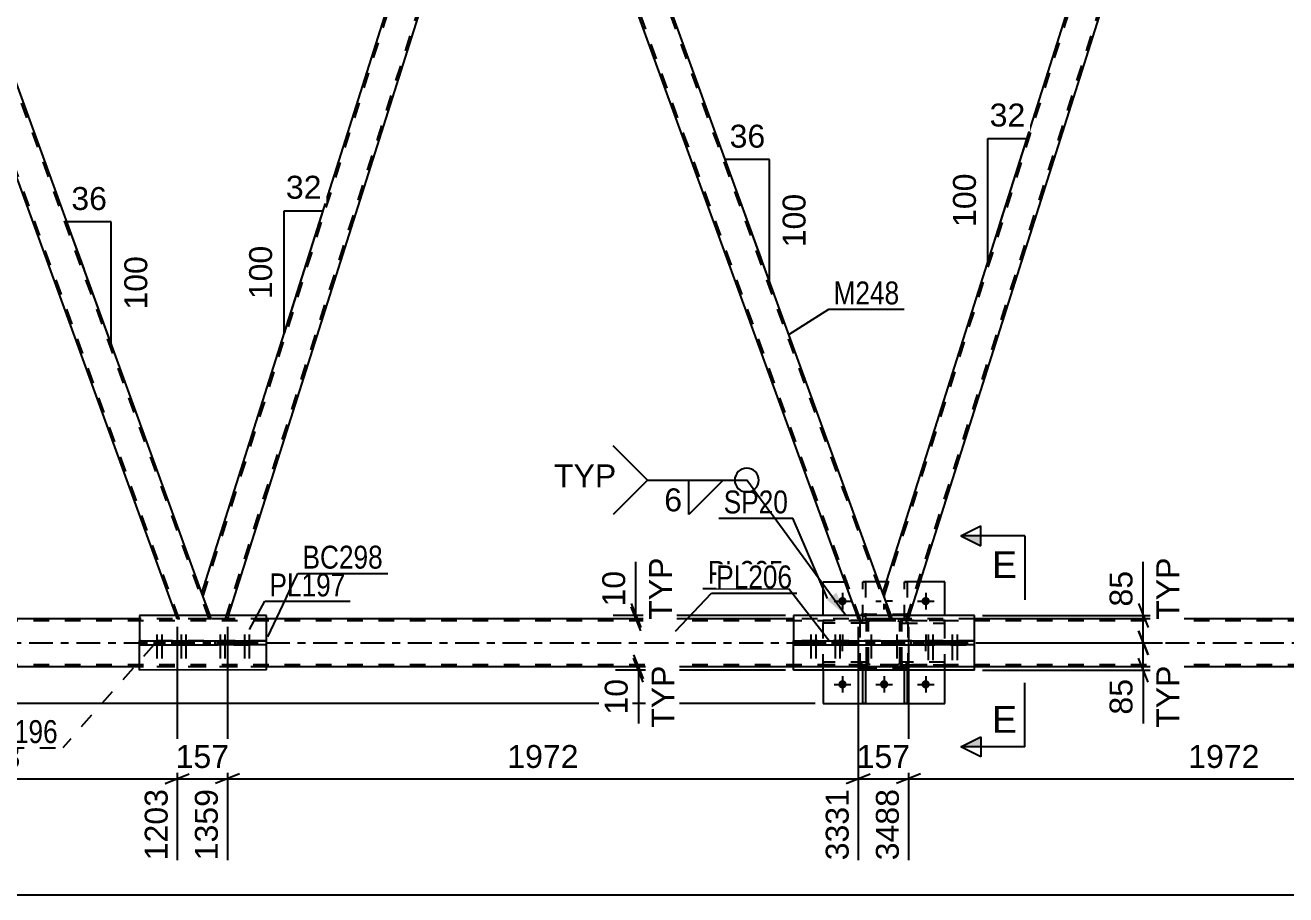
# Model space of a CAD drawing. Header units: millimetres. Extents: x 0 to 1189, y 0 to 841.
# Drawn here: x 149.1 to 306.7, y 443.4 to 552.1 of the extents above; entities that cross this region are included whole.
import ezdxf

# ---------------------------------------------------------------- set-up
doc = ezdxf.new("R2010")
doc.units = ezdxf.units.MM
doc.linetypes.add('DXK_LINE_DOT2', pattern=[3.9198, 1.9599, -1.9599])
doc.linetypes.add('DXK_LINE_DOT3', pattern=[5.9187, 2.979, -0.9799, 0.9799, -0.9799])
doc.styles.add('Arial', font='ARIAL.TTF', dxfattribs={"height": 0.2})
doc.styles.add('Arial Narrow', font='ARIALN.TTF', dxfattribs={"height": 0.2})

# ---------------------------------------------------------------- blocks, each defined once
blk = doc.blocks.new('Part-203773696-5448 - 5323')
at = {"color": 2, "linetype": 'Continuous'}
for p, q in [((179.26, 478.34), (163.41, 478.33)), ((163.41, 478.33), (163.41, 475.17)), ((179.26, 475.18), (179.26, 478.34)), ((163.41, 471.53), (163.41, 474.69)), ((179.26, 471.54), (179.26, 474.7)), ((179.26, 471.54), (163.41, 471.53))]:
    blk.add_line(p, q, dxfattribs=at)
at = {"color": 7, "linetype": 'DXK_LINE_DOT2'}
for p, q in [((163.41, 474.69), (163.41, 475.17)), ((179.26, 474.7), (179.26, 475.18))]:
    blk.add_line(p, q, dxfattribs=at)
blk = doc.blocks.new('Part-203773696-5768 - 5323')
at = {"color": 7, "linetype": 'DXK_LINE_DOT2'}
for p, q in [((214.19, 596.93), (209.94, 596.93)), ((211.1, 593.73), (209.94, 596.93)), ((253.5, 477.93), (210.19, 596.93)), ((257.25, 477.93), (213.94, 596.93)), ((214.34, 596.53), (214.19, 596.93)), ((257.5, 477.93), (256.34, 481.14)), ((253.25, 477.93), (253.1, 478.33)), ((257.5, 477.93), (253.25, 477.93))]:
    blk.add_line(p, q, dxfattribs=at)
at = {"color": 2, "linetype": 'Continuous'}
for p, q in [((256.34, 481.14), (214.34, 596.53)), ((253.1, 478.33), (211.1, 593.73))]:
    blk.add_line(p, q, dxfattribs=at)
blk = doc.blocks.new('Part-203773696-5356 - 5323')
at = {"color": 2, "linetype": 'Continuous'}
for p, q in [((267.77, 478.33), (245.17, 478.33)), ((245.17, 478.33), (245.17, 475.17)), ((267.77, 475.18), (267.77, 478.33)), ((245.17, 471.53), (245.17, 474.69)), ((267.77, 471.53), (267.77, 474.7)), ((267.77, 471.53), (245.17, 471.53))]:
    blk.add_line(p, q, dxfattribs=at)
at = {"color": 7, "linetype": 'DXK_LINE_DOT2'}
for p, q in [((245.17, 474.69), (245.17, 475.17)), ((267.77, 474.7), (267.77, 475.18))]:
    blk.add_line(p, q, dxfattribs=at)
blk = doc.blocks.new('Part-203773696-5812 - 5323')
at = {"color": 7, "linetype": 'DXK_LINE_DOT2'}
for p, q in [((264.08, 477.7), (258.68, 477.7)), ((258.68, 477.7), (258.68, 477.38)), ((259.28, 477.38), (259.28, 477.7)), ((264.08, 477.38), (264.08, 477.7)), ((258.68, 477.38), (264.08, 477.38))]:
    blk.add_line(p, q, dxfattribs=at)
blk = doc.blocks.new('Bolt-203773696-5475 - 5323')
at = {"linetype": 'Continuous'}
for points in [[(165.93, 475.17), (165.21, 475.17), (165.21, 474.69), (165.93, 474.69)], [(166.53, 475.17), (165.81, 475.17), (165.81, 474.69), (166.53, 474.69)], [(168.95, 475.17), (168.23, 475.17), (168.23, 474.69), (168.95, 474.69)], [(169.55, 475.17), (168.83, 475.17), (168.83, 474.69), (169.55, 474.69)]]:
    blk.add_hatch(color=1, dxfattribs=at).paths.add_polyline_path(points)
at = {"color": 1, "linetype": 'Continuous'}
for p, q in [((165.57, 475.97), (165.57, 472.97)), ((166.17, 475.97), (166.17, 472.97)), ((168.59, 475.97), (168.59, 472.97)), ((169.19, 475.97), (169.19, 472.97)), ((165.21, 475.17), (165.21, 474.69)), ((165.81, 475.17), (165.81, 474.69)), ((165.93, 475.17), (165.93, 474.69)), ((166.53, 475.17), (166.53, 474.69)), ((168.23, 475.17), (168.23, 474.69)), ((168.83, 475.17), (168.83, 474.69)), ((168.95, 475.17), (168.95, 474.69)), ((169.55, 475.17), (169.55, 474.69))]:
    blk.add_line(p, q, dxfattribs=at)
blk = doc.blocks.new('Part-203773696-5822 - 5323')
at = {"color": 7, "linetype": 'DXK_LINE_DOT2'}
for p, q in [((264.08, 472.5), (258.68, 472.5)), ((258.68, 472.5), (258.68, 472.18)), ((258.68, 472.18), (264.08, 472.18)), ((259.28, 472.18), (259.28, 472.5)), ((264.08, 472.18), (264.08, 472.5))]:
    blk.add_line(p, q, dxfattribs=at)
blk = doc.blocks.new('Part-203773696-5838 - 5323')
at = {"color": 7, "linetype": 'DXK_LINE_DOT2'}
for p, q in [((259.48, 478.47), (253.48, 478.47)), ((253.48, 471.67), (253.48, 478.47)), ((259.48, 471.67), (259.48, 478.47)), ((259.48, 471.67), (253.48, 471.67))]:
    blk.add_line(p, q, dxfattribs=at)
blk = doc.blocks.new('Part-203773696-5463 - 5323')
at = {"color": 7, "linetype": 'DXK_LINE_DOT2'}
for p, q in [((783.2, 477.7), (120, 477.69)), ((179.26, 477.93), (163.41, 477.93)), ((267.77, 477.93), (245.17, 477.93)), ((783.2, 472.18), (120, 472.17)), ((783.2, 471.94), (163.41, 471.93)), ((179.26, 471.93), (163.41, 471.93)), ((267.77, 471.93), (245.17, 471.93))]:
    blk.add_line(p, q, dxfattribs=at)
at = {"color": 2, "linetype": 'Continuous'}
for p, q in [((163.41, 477.93), (124, 477.93)), ((245.17, 477.93), (179.26, 477.93)), ((333.68, 477.93), (267.77, 477.93)), ((163.41, 471.93), (124, 471.93)), ((245.17, 471.93), (179.26, 471.93)), ((333.68, 471.93), (267.77, 471.93))]:
    blk.add_line(p, q, dxfattribs=at)
at = {"color": 7, "linetype": 'DXK_LINE_DOT3'}
blk.add_line((120, 474.93), (783.2, 474.94), dxfattribs=at)
blk = doc.blocks.new('Part-203773696-5677 - 5323')
at = {"color": 2, "linetype": 'Continuous'}
for p, q in [((248.88, 478.33), (248.88, 482.54)), ((248.88, 482.54), (251.57, 482.54)), ((256.78, 482.54), (255.83, 482.54)), ((264.08, 482.54), (260.98, 482.54)), ((264.08, 478.33), (264.08, 482.54)), ((248.88, 471.53), (248.88, 467.34)), ((264.08, 467.34), (264.08, 471.53)), ((248.88, 467.34), (264.08, 467.34))]:
    blk.add_line(p, q, dxfattribs=at)
at = {"color": 7, "linetype": 'DXK_LINE_DOT2'}
for p, q in [((255.83, 482.54), (251.57, 482.54)), ((260.98, 482.54), (256.78, 482.54)), ((248.88, 471.53), (248.88, 478.33)), ((264.08, 471.53), (264.08, 478.33))]:
    blk.add_line(p, q, dxfattribs=at)
blk = doc.blocks.new('Part-203773696-5840 - 5323')
at = {"color": 7, "linetype": 'DXK_LINE_DOT2'}
for p, q in [((253.83, 471.53), (253.83, 472.18)), ((253.83, 472.18), (254.15, 472.18)), ((253.83, 471.58), (254.15, 471.58)), ((254.15, 472.18), (254.15, 471.53))]:
    blk.add_line(p, q, dxfattribs=at)
at = {"color": 2, "linetype": 'Continuous'}
for p, q in [((253.83, 467.34), (253.83, 471.53)), ((254.15, 471.53), (254.15, 467.34)), ((254.15, 467.34), (253.83, 467.34))]:
    blk.add_line(p, q, dxfattribs=at)
blk = doc.blocks.new('Bolt-203773696-5538 - 5323')
at = {"linetype": 'Continuous'}
for points in [[(262.35, 475.17), (261.63, 475.17), (261.63, 474.69), (262.35, 474.69)], [(262.95, 475.17), (262.23, 475.17), (262.23, 474.69), (262.95, 474.69)], [(265.37, 475.17), (264.65, 475.17), (264.65, 474.69), (265.37, 474.69)], [(265.97, 475.17), (265.25, 475.17), (265.25, 474.69), (265.97, 474.69)]]:
    blk.add_hatch(color=1, dxfattribs=at).paths.add_polyline_path(points)
at = {"color": 1, "linetype": 'Continuous'}
for p, q in [((261.99, 475.98), (261.99, 472.78)), ((262.59, 475.98), (262.59, 472.78)), ((265.01, 475.98), (265.01, 472.78)), ((265.61, 475.98), (265.61, 472.78)), ((261.63, 475.17), (261.63, 474.69)), ((262.23, 475.17), (262.23, 474.69)), ((262.35, 475.17), (262.35, 474.69)), ((262.95, 475.17), (262.95, 474.69)), ((264.65, 475.17), (264.65, 474.69)), ((265.25, 475.17), (265.25, 474.69)), ((265.37, 475.17), (265.37, 474.69)), ((265.97, 475.17), (265.97, 474.69))]:
    blk.add_line(p, q, dxfattribs=at)
blk = doc.blocks.new('Bolt-203773696-5539 - 5323')
at = {"linetype": 'Continuous'}
for points in [[(255.23, 475.17), (254.51, 475.17), (254.51, 474.69), (255.23, 474.69)], [(255.23, 475.17), (254.51, 475.17), (254.51, 474.69), (255.23, 474.69)], [(258.43, 475.17), (257.71, 475.17), (257.71, 474.69), (258.43, 474.69)], [(258.43, 475.17), (257.71, 475.17), (257.71, 474.69), (258.43, 474.69)]]:
    blk.add_hatch(color=1, dxfattribs=at).paths.add_polyline_path(points)
at = {"color": 1, "linetype": 'Continuous'}
for p, q in [((254.87, 475.97), (254.87, 472.97)), ((254.87, 475.97), (254.87, 472.97)), ((258.07, 475.97), (258.07, 472.97)), ((258.07, 475.97), (258.07, 472.97)), ((254.51, 475.17), (254.51, 474.69)), ((254.51, 475.17), (254.51, 474.69)), ((255.23, 475.17), (255.23, 474.69)), ((255.23, 475.17), (255.23, 474.69)), ((257.71, 475.17), (257.71, 474.69)), ((257.71, 475.17), (257.71, 474.69)), ((258.43, 475.17), (258.43, 474.69)), ((258.43, 475.17), (258.43, 474.69))]:
    blk.add_line(p, q, dxfattribs=at)
blk = doc.blocks.new('Bolt-203773696-5540 - 5323')
at = {"linetype": 'Continuous'}
for points in [[(247.69, 475.17), (246.97, 475.17), (246.97, 474.69), (247.69, 474.69)], [(248.29, 475.17), (247.57, 475.17), (247.57, 474.69), (248.29, 474.69)], [(250.71, 475.17), (249.99, 475.17), (249.99, 474.69), (250.71, 474.69)], [(251.31, 475.17), (250.59, 475.17), (250.59, 474.69), (251.31, 474.69)]]:
    blk.add_hatch(color=1, dxfattribs=at).paths.add_polyline_path(points)
at = {"color": 1, "linetype": 'Continuous'}
for p, q in [((247.33, 475.97), (247.33, 472.97)), ((247.93, 475.97), (247.93, 472.97)), ((250.35, 475.97), (250.35, 472.97)), ((250.95, 475.97), (250.95, 472.97)), ((246.97, 475.17), (246.97, 474.69)), ((247.57, 475.17), (247.57, 474.69)), ((247.69, 475.17), (247.69, 474.69)), ((248.29, 475.17), (248.29, 474.69)), ((249.99, 475.17), (249.99, 474.69)), ((250.59, 475.17), (250.59, 474.69)), ((250.71, 475.17), (250.71, 474.69)), ((251.31, 475.17), (251.31, 474.69))]:
    blk.add_line(p, q, dxfattribs=at)
blk = doc.blocks.new('Bolt-203773696-5563 - 5323')
at = {"linetype": 'Continuous'}
for points in [[(173.84, 475.17), (173.12, 475.17), (173.12, 474.69), (173.84, 474.69)], [(174.44, 475.17), (173.72, 475.17), (173.72, 474.69), (174.44, 474.69)], [(176.86, 475.17), (176.14, 475.17), (176.14, 474.69), (176.86, 474.69)], [(177.46, 475.17), (176.74, 475.17), (176.74, 474.69), (177.46, 474.69)]]:
    blk.add_hatch(color=1, dxfattribs=at).paths.add_polyline_path(points)
at = {"color": 1, "linetype": 'Continuous'}
for p, q in [((173.48, 475.98), (173.48, 472.98)), ((174.08, 475.98), (174.08, 472.98)), ((176.5, 475.98), (176.5, 472.98)), ((177.1, 475.98), (177.1, 472.98)), ((173.12, 475.17), (173.12, 474.69)), ((173.72, 475.17), (173.72, 474.69)), ((173.84, 475.17), (173.84, 474.69)), ((174.44, 475.17), (174.44, 474.69)), ((176.14, 475.17), (176.14, 474.69)), ((176.74, 475.17), (176.74, 474.69)), ((176.86, 475.17), (176.86, 474.69)), ((177.46, 475.17), (177.46, 474.69))]:
    blk.add_line(p, q, dxfattribs=at)
blk = doc.blocks.new('Part-203773696-5568 - 5323')
at = {"color": 7, "linetype": 'DXK_LINE_DOT2'}
for p, q in [((267.77, 475.17), (245.17, 475.17)), ((245.17, 474.69), (267.77, 474.69)), ((245.17, 474.69), (245.17, 474.69)), ((267.77, 474.69), (267.77, 474.69))]:
    blk.add_line(p, q, dxfattribs=at)
at = {"color": 2, "linetype": 'Continuous'}
for p, q in [((245.17, 475.17), (245.17, 475.17)), ((245.17, 475.17), (253.07, 475.17)), ((245.17, 474.69), (245.17, 475.17)), ((245.17, 474.69), (253.07, 474.69)), ((251.57, 474.69), (251.57, 475.17)), ((253.07, 475.17), (261.36, 475.17)), ((253.07, 474.69), (253.07, 475.17)), ((253.07, 474.69), (261.36, 474.69)), ((259.87, 474.69), (259.87, 475.17)), ((261.36, 475.17), (267.77, 475.17)), ((261.36, 474.69), (261.36, 475.17)), ((267.77, 474.69), (261.36, 474.69)), ((267.77, 475.17), (267.77, 475.17)), ((267.77, 474.69), (267.77, 475.17))]:
    blk.add_line(p, q, dxfattribs=at)
blk = doc.blocks.new('Part-203773696-5577 - 5323')
at = {"color": 2, "linetype": 'Continuous'}
for p, q in [((163.41, 475.17), (172.85, 475.17)), ((163.41, 475.17), (163.41, 475.17)), ((163.41, 474.69), (163.41, 475.17)), ((163.41, 474.69), (172.85, 474.69)), ((169.82, 474.69), (169.82, 475.17)), ((172.85, 475.17), (179.26, 475.17)), ((172.85, 474.69), (172.85, 475.17)), ((179.26, 474.69), (172.85, 474.69)), ((179.26, 475.17), (179.26, 475.17)), ((179.26, 474.69), (179.26, 475.17))]:
    blk.add_line(p, q, dxfattribs=at)
at = {"color": 7, "linetype": 'DXK_LINE_DOT2'}
for p, q in [((179.26, 475.17), (163.41, 475.17)), ((163.41, 474.69), (179.26, 474.69)), ((163.41, 474.69), (163.41, 474.69)), ((179.26, 474.69), (179.26, 474.69))]:
    blk.add_line(p, q, dxfattribs=at)
blk = doc.blocks.new('Part-203773696-5753 - 5323')
at = {"color": 7, "linetype": 'DXK_LINE_DOT2'}
for p, q in [((129.06, 596.93), (124.8, 596.93)), ((124.95, 596.53), (124.8, 596.93)), ((168.37, 477.93), (125.06, 596.93)), ((172.12, 477.93), (128.8, 596.93)), ((129.2, 596.53), (129.06, 596.93)), ((172.37, 477.93), (171.2, 481.14)), ((168.11, 477.93), (167.97, 478.33)), ((172.37, 477.93), (168.11, 477.93))]:
    blk.add_line(p, q, dxfattribs=at)
at = {"color": 2, "linetype": 'Continuous'}
for p, q in [((167.97, 478.33), (124.95, 596.53)), ((171.2, 481.14), (129.2, 596.53))]:
    blk.add_line(p, q, dxfattribs=at)
blk = doc.blocks.new('Part-203773696-5817 - 5323')
at = {"color": 7, "linetype": 'DXK_LINE_DOT2'}
for p, q in [((259.03, 471.53), (259.03, 472.18)), ((259.03, 472.18), (259.35, 472.18)), ((259.03, 471.58), (259.35, 471.58)), ((259.35, 472.18), (259.35, 471.53))]:
    blk.add_line(p, q, dxfattribs=at)
at = {"color": 2, "linetype": 'Continuous'}
for p, q in [((259.03, 467.34), (259.03, 471.53)), ((259.35, 471.53), (259.35, 467.34)), ((259.35, 467.34), (259.03, 467.34))]:
    blk.add_line(p, q, dxfattribs=at)
blk = doc.blocks.new('Part-203773696-5818 - 5323')
at = {"color": 7, "linetype": 'DXK_LINE_DOT2'}
for p, q in [((253.83, 477.7), (253.83, 482.54)), ((253.83, 482.54), (254.15, 482.54)), ((254.15, 482.54), (254.15, 477.7)), ((253.83, 478.3), (254.15, 478.3)), ((254.15, 477.7), (253.83, 477.7))]:
    blk.add_line(p, q, dxfattribs=at)
blk = doc.blocks.new('Part-203773696-5819 - 5323')
at = {"color": 7, "linetype": 'DXK_LINE_DOT2'}
for p, q in [((259.03, 477.7), (259.03, 482.54)), ((259.03, 482.54), (259.35, 482.54)), ((259.35, 482.54), (259.35, 477.7)), ((259.03, 478.3), (259.35, 478.3)), ((259.35, 477.7), (259.03, 477.7))]:
    blk.add_line(p, q, dxfattribs=at)
blk = doc.blocks.new('Part-203773696-5820 - 5323')
at = {"color": 7, "linetype": 'DXK_LINE_DOT2'}
for p, q in [((254.28, 472.5), (248.88, 472.5)), ((248.88, 472.5), (248.88, 472.18)), ((254.28, 472.18), (248.88, 472.18)), ((253.68, 472.18), (253.68, 472.5)), ((254.28, 472.18), (254.28, 472.5))]:
    blk.add_line(p, q, dxfattribs=at)
blk = doc.blocks.new('Part-203773696-5821 - 5323')
at = {"color": 7, "linetype": 'DXK_LINE_DOT2'}
for p, q in [((254.28, 477.7), (248.88, 477.7)), ((248.88, 477.7), (248.88, 477.38)), ((253.68, 477.38), (253.68, 477.7)), ((254.28, 477.38), (254.28, 477.7)), ((254.28, 477.38), (248.88, 477.38))]:
    blk.add_line(p, q, dxfattribs=at)
blk = doc.blocks.new('Part-203773696-5839 - 5323')
at = {"color": 7, "linetype": 'DXK_LINE_DOT2'}
for p, q in [((254.28, 477.46), (254.32, 477.64)), ((254.32, 477.64), (254.28, 477.46)), ((254.52, 477.46), (254.54, 477.55)), ((254.54, 477.55), (254.59, 477.63)), ((254.58, 477.9), (254.76, 477.94)), ((254.76, 477.94), (254.58, 477.9)), ((254.59, 477.63), (254.67, 477.68)), ((254.67, 477.68), (254.76, 477.7)), ((258.2, 477.94), (254.76, 477.94)), ((254.76, 477.7), (258.2, 477.7)), ((258.2, 477.94), (258.38, 477.9)), ((258.38, 477.9), (258.2, 477.94)), ((258.2, 477.7), (258.29, 477.68)), ((258.29, 477.68), (258.37, 477.63)), ((258.37, 477.63), (258.42, 477.55)), ((258.42, 477.55), (258.44, 477.46)), ((258.64, 477.64), (258.68, 477.46)), ((258.68, 477.46), (258.64, 477.64)), ((254.28, 472.42), (254.28, 477.46)), ((254.52, 472.42), (254.52, 477.46)), ((258.44, 472.42), (258.44, 477.46)), ((258.68, 472.42), (258.68, 477.46)), ((254.32, 472.24), (254.28, 472.42)), ((254.28, 472.42), (254.32, 472.24)), ((254.54, 472.33), (254.52, 472.42)), ((254.59, 472.25), (254.54, 472.33)), ((254.76, 471.94), (254.58, 471.98)), ((254.58, 471.98), (254.76, 471.94)), ((254.67, 472.2), (254.59, 472.25)), ((254.76, 472.18), (254.67, 472.2)), ((258.2, 472.18), (254.76, 472.18)), ((258.2, 471.94), (254.76, 471.94)), ((258.29, 472.2), (258.2, 472.18)), ((258.38, 471.98), (258.2, 471.94)), ((258.2, 471.94), (258.38, 471.98)), ((258.37, 472.25), (258.29, 472.2)), ((258.42, 472.33), (258.37, 472.25)), ((258.44, 472.42), (258.42, 472.33)), ((258.68, 472.42), (258.64, 472.24)), ((258.64, 472.24), (258.68, 472.42))]:
    blk.add_line(p, q, dxfattribs=at)
at = {"color": 7, "linetype": 'DXK_LINE_DOT3'}
blk.add_line((256.48, 474.94), (256.48, 474.94), dxfattribs=at)
at = {"color": 7, "linetype": 'DXK_LINE_DOT2'}
for centre, start, end in [((254.76, 477.46), 112.5, 157.5), ((254.76, 477.46), 112.5, 157.5), ((258.2, 477.46), 22.5, 67.5), ((258.2, 477.46), 22.5, 67.5), ((254.76, 472.42), 202.5, 247.5), ((254.76, 472.42), 202.5, 247.5), ((258.2, 472.42), 292.5, 337.5), ((258.2, 472.42), 292.5, 337.5)]:
    blk.add_arc(centre, 0.48, start, end, dxfattribs=at)
blk = doc.blocks.new('Part-203773696-5880 - 5323')
at = {"color": 7, "linetype": 'DXK_LINE_DOT2'}
for p, q in [((299.33, 596.93), (295.07, 596.93)), ((296.24, 593.73), (295.07, 596.93)), ((338.64, 477.93), (295.33, 596.93)), ((342.38, 477.93), (299.07, 596.93)), ((299.47, 596.53), (299.33, 596.93)), ((342.64, 477.93), (341.47, 481.14)), ((338.38, 477.93), (338.24, 478.33)), ((342.64, 477.93), (338.38, 477.93))]:
    blk.add_line(p, q, dxfattribs=at)
at = {"color": 2, "linetype": 'Continuous'}
for p, q in [((341.47, 481.14), (299.47, 596.53)), ((338.24, 478.33), (296.24, 593.73))]:
    blk.add_line(p, q, dxfattribs=at)
blk = doc.blocks.new('Part-203773696-5900 - 5323')
at = {"color": 2, "linetype": 'Continuous'}
for p, q in [((171.2, 481.14), (207.8, 596.53)), ((211.1, 593.73), (210.08, 596.53)), ((174.51, 478.33), (211.1, 593.73)), ((172.22, 478.33), (171.2, 481.14))]:
    blk.add_line(p, q, dxfattribs=at)
at = {"color": 7, "linetype": 'DXK_LINE_DOT2'}
for p, q in [((171.34, 480.77), (208.17, 596.93)), ((207.8, 596.53), (207.92, 596.93)), ((209.94, 596.93), (207.92, 596.93)), ((210.08, 596.53), (209.94, 596.93)), ((174.13, 477.93), (210.97, 594.1)), ((172.37, 477.93), (172.22, 478.33)), ((174.38, 477.93), (172.37, 477.93)), ((174.51, 478.33), (174.38, 477.93))]:
    blk.add_line(p, q, dxfattribs=at)
blk = doc.blocks.new('Part-203773696-5905 - 5323')
at = {"color": 2, "linetype": 'Continuous'}
for p, q in [((256.34, 481.14), (292.93, 596.53)), ((296.24, 593.73), (295.22, 596.53)), ((259.65, 478.33), (296.24, 593.73)), ((257.36, 478.33), (256.34, 481.14))]:
    blk.add_line(p, q, dxfattribs=at)
at = {"color": 7, "linetype": 'DXK_LINE_DOT2'}
for p, q in [((256.47, 480.77), (293.31, 596.93)), ((292.93, 596.53), (293.06, 596.93)), ((295.07, 596.93), (293.06, 596.93)), ((295.22, 596.53), (295.07, 596.93)), ((259.27, 477.93), (296.1, 594.1)), ((257.5, 477.93), (257.36, 478.33)), ((259.52, 477.93), (257.5, 477.93)), ((259.65, 478.33), (259.52, 477.93))]:
    blk.add_line(p, q, dxfattribs=at)
blk = doc.blocks.new('Bolt-203773696-6000 - 5323')
at = {"linetype": 'Continuous'}
for points in [[(251.8, 480.14, -1), (250.76, 480.14, -1)], [(262.2, 480.14, -1), (261.16, 480.14, -1)], [(251.8, 469.74, -1), (250.76, 469.74, -1)], [(257, 469.74, -1), (255.96, 469.74, -1)], [(262.2, 469.74, -1), (261.16, 469.74, -1)]]:
    blk.add_hatch(color=1, dxfattribs=at).paths.add_polyline_path(points)
at = {"color": 1, "linetype": 'Continuous'}
for p, q in [((251.28, 481.18), (251.28, 479.1)), ((256.48, 481.18), (256.48, 480.49)), ((261.68, 481.18), (261.68, 479.1)), ((250.24, 480.14), (252.32, 480.14)), ((255.44, 480.14), (256.13, 480.14)), ((256.48, 479.1), (256.48, 479.79)), ((257.52, 480.14), (256.83, 480.14)), ((260.64, 480.14), (262.72, 480.14)), ((251.28, 475.98), (251.28, 475.29)), ((261.68, 475.98), (261.68, 475.29)), ((250.24, 474.94), (250.93, 474.94)), ((251.28, 473.9), (251.28, 474.59)), ((252.32, 474.94), (251.63, 474.94)), ((260.64, 474.94), (261.33, 474.94)), ((261.68, 473.9), (261.68, 474.59)), ((262.72, 474.94), (262.03, 474.94)), ((250.24, 469.74), (252.32, 469.74)), ((251.28, 470.78), (251.28, 468.7)), ((255.44, 469.74), (257.52, 469.74)), ((256.48, 470.78), (256.48, 468.7)), ((260.64, 469.74), (262.72, 469.74)), ((261.68, 470.78), (261.68, 468.7))]:
    blk.add_line(p, q, dxfattribs=at)
blk = doc.blocks.new('AngleDimension-203773696-21539 - 5323')
at = {"color": 7, "linetype": 'Continuous'}
for p, q in [((156.46, 521.65), (154.32, 527.52)), ((159.86, 527.52), (154.32, 527.52)), ((159.86, 512.3), (154.32, 527.52)), ((159.86, 512.3), (159.86, 527.52))]:
    blk.add_line(p, q, dxfattribs=at)
at = {"color": 0}
for points in [[(159.92, 528.42), (159.92, 532.62), (154.27, 532.62), (154.27, 528.42)], [(164.96, 523.84), (160.76, 523.84), (160.76, 515.97), (164.96, 515.97)]]:
    blk.add_wipeout(points, dxfattribs=at)
at = {"color": 3, "style": 'Arial'}
blk.add_text('36', height=2.865, dxfattribs=at).set_placement((154.87, 529.02))
blk.add_text('100', height=2.865, rotation=90.0002, dxfattribs=at).set_placement((164.36, 516.57))
blk = doc.blocks.new('AngleDimension-203773696-21593 - 5323')
at = {"color": 7, "linetype": 'Continuous'}
for p, q in [((269.46, 537.95), (274.36, 537.95)), ((269.46, 522.51), (274.36, 537.95)), ((269.46, 522.51), (269.46, 537.95)), ((271.05, 527.53), (274.36, 537.95))]:
    blk.add_line(p, q, dxfattribs=at)
at = {"color": 0}
for points in [[(274.73, 538.85), (274.73, 543.05), (269.08, 543.05), (269.08, 538.85)], [(268.56, 534.17), (264.36, 534.17), (264.36, 526.3), (268.56, 526.3)]]:
    blk.add_wipeout(points, dxfattribs=at)
at = {"color": 3, "style": 'Arial'}
blk.add_text('32', height=2.865, dxfattribs=at).set_placement((269.68, 539.45))
blk.add_text('100', height=2.865, rotation=90.0002, dxfattribs=at).set_placement((267.96, 526.9))
blk = doc.blocks.new('StraightDimension-203773696-21491 - 5323')
at = {"color": 7, "linetype": 'Continuous'}
blk.add_line((89.6, 443.44), (796.1, 443.44), dxfattribs=at)
blk = doc.blocks.new('StraightDimension-203773696-21482 - 5323')
at = {"color": 7, "linetype": 'Continuous'}
blk.add_line((247.88, 467.34), (42.54, 467.34), dxfattribs=at)
blk = doc.blocks.new('StraightDimension-203773696-6738 - 5323')
at = {"color": 7, "linetype": 'Continuous'}
for p, q in [((225.17, 473.43), (226.37, 470.43)), ((226.37, 470.03), (225.17, 473.03)), ((244.17, 471.93), (222.92, 471.93)), ((244.17, 471.53), (222.92, 471.53)), ((225.77, 471.53), (225.77, 471.93))]:
    blk.add_line(p, q, dxfattribs=at)
at = {"color": 0, "linetype": 'Continuous'}
blk.add_wipeout([(230.87, 472.67), (226.67, 472.67), (226.67, 463.7), (230.87, 463.7)], dxfattribs=at)
at = {"color": 0}
blk.add_wipeout([(225.02, 471.01), (220.82, 471.01), (220.82, 465.36), (225.02, 465.36)], dxfattribs=at)
at = {"color": 7, "linetype": 'Continuous'}
blk.add_line((225.77, 471.53), (225.77, 464.84), dxfattribs=at)
blk.add_line((225.77, 471.53), (225.77, 464.84), dxfattribs=at)
at = {"color": 3, "linetype": 'Continuous', "style": 'Arial'}
blk.add_text('TYP', height=2.865, rotation=90.0002, dxfattribs=at).set_placement((230.27, 464.3))
at = {"color": 3, "style": 'Arial'}
blk.add_text('10', height=2.865, rotation=90.0002, dxfattribs=at).set_placement((224.42, 465.96))
blk = doc.blocks.new('AngleDimension-203773696-21579 - 5323')
at = {"color": 7, "linetype": 'Continuous'}
for p, q in [((241.11, 522.98), (236.62, 535.31)), ((242.16, 535.31), (236.62, 535.31)), ((242.16, 520.09), (236.62, 535.31)), ((242.16, 520.09), (242.16, 535.31))]:
    blk.add_line(p, q, dxfattribs=at)
at = {"color": 0}
for points in [[(242.22, 536.21), (242.22, 540.41), (236.57, 540.41), (236.57, 536.21)], [(247.26, 531.63), (243.06, 531.63), (243.06, 523.76), (247.26, 523.76)]]:
    blk.add_wipeout(points, dxfattribs=at)
at = {"color": 3, "style": 'Arial'}
blk.add_text('36', height=2.865, dxfattribs=at).set_placement((237.17, 536.81))
blk.add_text('100', height=2.865, rotation=90.0002, dxfattribs=at).set_placement((246.66, 524.36))
blk = doc.blocks.new('StraightDimension-203773696-24929 - 5323')
at = {"color": 7, "linetype": 'Continuous'}
for p, q in [((168.11, 476.93), (168.11, 447.75)), ((120, 470.93), (120, 454.42)), ((121.5, 458.54), (118.5, 457.34)), ((120, 457.94), (168.11, 457.94)), ((166.61, 457.34), (169.61, 458.54))]:
    blk.add_line(p, q, dxfattribs=at)
at = {"color": 0}
blk.add_wipeout([(149.11, 458.69), (149.11, 462.89), (139.01, 462.89), (139.01, 458.69)], dxfattribs=at)
at = {"color": 0, "linetype": 'Continuous'}
for points in [[(119.4, 457.24), (115.2, 457.24), (115.2, 453.82), (119.4, 453.82)], [(167.51, 457.24), (163.31, 457.24), (163.31, 447.15), (167.51, 447.15)]]:
    blk.add_wipeout(points, dxfattribs=at)
at = {"color": 3, "style": 'Arial'}
blk.add_text('1203', height=2.865, dxfattribs=at).set_placement((139.61, 459.29))
at = {"color": 3, "linetype": 'Continuous', "style": 'Arial'}
for s, height, p in [('0', 2.87, (118.8, 454.42)), ('1203', 2.865, (166.91, 447.75))]:
    blk.add_text(s, height=height, rotation=90.0002, dxfattribs=at).set_placement(p)
blk = doc.blocks.new('StraightDimension-203773696-6567 - 5323')
at = {"color": 7, "linetype": 'Continuous'}
for p, q in [((224.86, 479.83), (226.06, 476.83)), ((226.06, 476.43), (224.86, 479.43)), ((244.17, 478.33), (222.61, 478.33)), ((244.17, 477.93), (222.61, 477.93)), ((225.46, 477.93), (225.46, 478.33))]:
    blk.add_line(p, q, dxfattribs=at)
at = {"color": 0, "linetype": 'Continuous'}
blk.add_wipeout([(230.56, 486.17), (226.36, 486.17), (226.36, 477.2), (230.56, 477.2)], dxfattribs=at)
at = {"color": 0}
blk.add_wipeout([(224.71, 484.51), (220.51, 484.51), (220.51, 478.86), (224.71, 478.86)], dxfattribs=at)
at = {"color": 7, "linetype": 'Continuous'}
blk.add_line((225.46, 478.33), (225.46, 485.03), dxfattribs=at)
blk.add_line((225.46, 478.33), (225.46, 485.03), dxfattribs=at)
at = {"color": 3, "linetype": 'Continuous', "style": 'Arial'}
blk.add_text('TYP', height=2.865, rotation=90.0002, dxfattribs=at).set_placement((229.96, 477.8))
at = {"color": 3, "style": 'Arial'}
blk.add_text('10', height=2.865, rotation=90.0002, dxfattribs=at).set_placement((224.11, 479.46))
blk = doc.blocks.new('StraightDimension-203773696-6532 - 5323')
at = {"color": 7, "linetype": 'Continuous'}
for p, q in [((288.28, 476.43), (289.48, 473.43)), ((268.77, 474.93), (291.28, 474.93)), ((288.88, 471.53), (288.88, 474.93)), ((289.48, 470.03), (288.28, 473.03)), ((268.77, 471.53), (291.28, 471.53))]:
    blk.add_line(p, q, dxfattribs=at)
at = {"color": 0, "linetype": 'Continuous'}
blk.add_wipeout([(293.98, 472.67), (289.78, 472.67), (289.78, 463.7), (293.98, 463.7)], dxfattribs=at)
at = {"color": 0}
blk.add_wipeout([(288.13, 471.01), (283.93, 471.01), (283.93, 465.36), (288.13, 465.36)], dxfattribs=at)
at = {"color": 7, "linetype": 'Continuous'}
blk.add_line((288.88, 471.53), (288.88, 464.84), dxfattribs=at)
blk.add_line((288.88, 471.53), (288.88, 464.84), dxfattribs=at)
at = {"color": 3, "linetype": 'Continuous', "style": 'Arial'}
blk.add_text('TYP', height=2.865, rotation=90.0002, dxfattribs=at).set_placement((293.38, 464.3))
at = {"color": 3, "style": 'Arial'}
blk.add_text('85', height=2.865, rotation=90.0002, dxfattribs=at).set_placement((287.53, 465.96))
blk = doc.blocks.new('StraightDimension-203773696-6549 - 5323')
at = {"color": 7, "linetype": 'Continuous'}
for p, q in [((288.28, 479.83), (289.48, 476.83)), ((268.77, 478.33), (291.28, 478.33)), ((288.88, 474.93), (288.88, 478.33)), ((289.48, 473.43), (288.28, 476.43)), ((268.77, 474.93), (291.28, 474.93))]:
    blk.add_line(p, q, dxfattribs=at)
at = {"color": 0, "linetype": 'Continuous'}
blk.add_wipeout([(293.98, 486.17), (289.78, 486.17), (289.78, 477.2), (293.98, 477.2)], dxfattribs=at)
at = {"color": 0}
blk.add_wipeout([(288.13, 484.51), (283.93, 484.51), (283.93, 478.86), (288.13, 478.86)], dxfattribs=at)
at = {"color": 7, "linetype": 'Continuous'}
blk.add_line((288.88, 478.33), (288.88, 485.03), dxfattribs=at)
blk.add_line((288.88, 478.33), (288.88, 485.03), dxfattribs=at)
at = {"color": 3, "linetype": 'Continuous', "style": 'Arial'}
blk.add_text('TYP', height=2.865, rotation=90.0002, dxfattribs=at).set_placement((293.38, 477.8))
at = {"color": 3, "style": 'Arial'}
blk.add_text('85', height=2.865, rotation=90.0002, dxfattribs=at).set_placement((287.53, 479.46))
blk = doc.blocks.new('StraightDimension-203773696-24925 - 5323')
at = {"color": 7, "linetype": 'Continuous'}
for p, q in [((259.52, 476.93), (259.52, 447.75)), ((338.38, 476.93), (338.38, 447.75)), ((261.02, 458.54), (258.02, 457.34)), ((259.52, 457.94), (338.38, 457.94)), ((336.88, 457.34), (339.88, 458.54))]:
    blk.add_line(p, q, dxfattribs=at)
at = {"color": 0}
blk.add_wipeout([(304, 458.69), (304, 462.89), (293.9, 462.89), (293.9, 458.69)], dxfattribs=at)
at = {"color": 0, "linetype": 'Continuous'}
blk.add_wipeout([(337.78, 457.24), (333.58, 457.24), (333.58, 447.15), (337.78, 447.15)], dxfattribs=at)
at = {"color": 3, "style": 'Arial'}
blk.add_text('1972', height=2.865, dxfattribs=at).set_placement((294.5, 459.29))
at = {"color": 3, "linetype": 'Continuous', "style": 'Arial'}
blk.add_text('5459', height=2.865, rotation=90.0002, dxfattribs=at).set_placement((337.18, 447.75))
blk = doc.blocks.new('AngleDimension-203773696-21565 - 5323')
at = {"color": 7, "linetype": 'Continuous'}
for p, q in [((181.46, 528.93), (186.36, 528.93)), ((181.46, 513.49), (186.36, 528.93)), ((181.46, 513.49), (181.46, 528.93)), ((182.83, 517.81), (186.36, 528.93))]:
    blk.add_line(p, q, dxfattribs=at)
at = {"color": 0}
for points in [[(186.73, 529.83), (186.73, 534.03), (181.09, 534.03), (181.09, 529.83)], [(180.56, 525.14), (176.36, 525.14), (176.36, 517.27), (180.56, 517.27)]]:
    blk.add_wipeout(points, dxfattribs=at)
at = {"color": 3, "style": 'Arial'}
blk.add_text('32', height=2.865, dxfattribs=at).set_placement((181.69, 530.43))
blk.add_text('100', height=2.865, rotation=90.0002, dxfattribs=at).set_placement((179.96, 517.87))
blk = doc.blocks.new('StraightDimension-203773696-24926 - 5323')
at = {"color": 7, "linetype": 'Continuous'}
for p, q in [((253.25, 476.94), (253.25, 447.75)), ((259.52, 476.93), (259.52, 447.75)), ((251.75, 457.34), (254.75, 458.54)), ((253.25, 457.94), (259.52, 457.94)), ((261.02, 458.54), (258.02, 457.34))]:
    blk.add_line(p, q, dxfattribs=at)
at = {"color": 0}
blk.add_wipeout([(260.32, 458.69), (260.32, 462.89), (252.45, 462.89), (252.45, 458.69)], dxfattribs=at)
at = {"color": 0, "linetype": 'Continuous'}
blk.add_wipeout([(258.92, 457.24), (254.72, 457.24), (254.72, 447.15), (258.92, 447.15)], dxfattribs=at)
at = {"color": 3, "style": 'Arial'}
blk.add_text('157', height=2.865, dxfattribs=at).set_placement((253.05, 459.29))
at = {"color": 3, "linetype": 'Continuous', "style": 'Arial'}
blk.add_text('3488', height=2.865, rotation=90.0002, dxfattribs=at).set_placement((258.32, 447.75))
blk = doc.blocks.new('StraightDimension-203773696-24927 - 5323')
at = {"color": 7, "linetype": 'Continuous'}
for p, q in [((174.38, 476.93), (174.38, 447.75)), ((253.25, 476.94), (253.25, 447.75)), ((175.88, 458.54), (172.88, 457.34)), ((174.38, 457.94), (253.25, 457.94)), ((251.75, 457.34), (254.75, 458.54))]:
    blk.add_line(p, q, dxfattribs=at)
at = {"color": 0}
blk.add_wipeout([(218.86, 458.69), (218.86, 462.89), (208.77, 462.89), (208.77, 458.69)], dxfattribs=at)
at = {"color": 0, "linetype": 'Continuous'}
blk.add_wipeout([(252.65, 457.24), (248.45, 457.24), (248.45, 447.15), (252.65, 447.15)], dxfattribs=at)
at = {"color": 3, "style": 'Arial'}
blk.add_text('1972', height=2.865, dxfattribs=at).set_placement((209.37, 459.29))
at = {"color": 3, "linetype": 'Continuous', "style": 'Arial'}
blk.add_text('3331', height=2.865, rotation=90.0002, dxfattribs=at).set_placement((252.05, 447.75))
blk = doc.blocks.new('StraightDimension-203773696-24928 - 5323')
at = {"color": 7, "linetype": 'Continuous'}
for p, q in [((168.11, 476.93), (168.11, 447.75)), ((174.38, 476.93), (174.38, 447.75)), ((166.61, 457.34), (169.61, 458.54)), ((168.11, 457.94), (174.38, 457.94)), ((175.88, 458.54), (172.88, 457.34))]:
    blk.add_line(p, q, dxfattribs=at)
at = {"color": 0}
blk.add_wipeout([(175.18, 458.69), (175.18, 462.89), (167.31, 462.89), (167.31, 458.69)], dxfattribs=at)
at = {"color": 0, "linetype": 'Continuous'}
blk.add_wipeout([(173.78, 457.24), (169.58, 457.24), (169.58, 447.15), (173.78, 447.15)], dxfattribs=at)
at = {"color": 3, "style": 'Arial'}
blk.add_text('157', height=2.865, dxfattribs=at).set_placement((167.91, 459.29))
at = {"color": 3, "linetype": 'Continuous', "style": 'Arial'}
blk.add_text('1359', height=2.865, rotation=90.0002, dxfattribs=at).set_placement((173.18, 447.75))
blk = doc.blocks.new('Mark-203773696-5673 - 5323')
at = {"color": 0}
blk.add_wipeout([(244.47, 491.1), (244.47, 494.1), (236.43, 494.1), (236.43, 491.1)], dxfattribs=at)
blk.add_wipeout([(244.47, 491.1), (244.47, 494.1), (236.43, 494.1), (236.43, 491.1)], dxfattribs=at)
at = {"color": 30, "linetype": 'Continuous'}
for p in [(235.83, 490.5), (249.42, 480.45)]:
    blk.add_line(p, (245.07, 490.5), dxfattribs=at)
at = {"color": 3, "style": 'Arial Narrow'}
blk.add_text('SP20', height=2.863, dxfattribs=at).set_placement((236.43, 491.1))
blk = doc.blocks.new('Mark-203773696-5764 - 5323')
at = {"color": 0}
blk.add_wipeout([(258.39, 517.22), (258.39, 520.22), (250.16, 520.22), (250.16, 517.22)], dxfattribs=at)
blk.add_wipeout([(258.39, 517.22), (258.39, 520.22), (250.16, 520.22), (250.16, 517.22)], dxfattribs=at)
at = {"color": 30, "linetype": 'Continuous'}
for p, q in [((244.58, 513.45), (249.56, 516.62)), ((249.56, 516.62), (258.99, 516.62))]:
    blk.add_line(p, q, dxfattribs=at)
at = {"color": 3, "style": 'Arial Narrow'}
blk.add_text('M248', height=2.863, dxfattribs=at).set_placement((250.16, 517.22))
blk = doc.blocks.new('Mark-203773696-5444 - 5323')
at = {"color": 0}
blk.add_wipeout([(189.14, 480.73), (189.14, 483.73), (179.64, 483.73), (179.64, 480.73)], dxfattribs=at)
blk.add_wipeout([(189.14, 480.73), (189.14, 483.73), (179.64, 483.73), (179.64, 480.73)], dxfattribs=at)
at = {"color": 30, "linetype": 'Continuous'}
for p, q in [((177.13, 476.6), (179.04, 480.13)), ((179.04, 480.13), (189.74, 480.13))]:
    blk.add_line(p, q, dxfattribs=at)
at = {"color": 3, "style": 'Arial Narrow'}
blk.add_text('PL197', height=2.863, dxfattribs=at).set_placement((179.64, 480.73))
blk = doc.blocks.new('Mark-203773696-5459 - 5323')
at = {"color": 0}
blk.add_wipeout([(193.82, 484.2), (193.82, 487.2), (183.77, 487.2), (183.77, 484.2)], dxfattribs=at)
blk.add_wipeout([(193.82, 484.2), (193.82, 487.2), (183.77, 487.2), (183.77, 484.2)], dxfattribs=at)
at = {"color": 30, "linetype": 'Continuous'}
for p, q in [((179.45, 475.69), (183.17, 483.6)), ((183.17, 483.6), (194.42, 483.6))]:
    blk.add_line(p, q, dxfattribs=at)
at = {"color": 3, "style": 'Arial Narrow'}
blk.add_text('BC298', height=2.863, dxfattribs=at).set_placement((183.77, 484.2))
blk = doc.blocks.new('Mark-203773696-5564 - 5323')
at = {"color": 0}
blk.add_wipeout([(243.93, 482.3), (243.93, 485.3), (234.43, 485.3), (234.43, 482.3)], dxfattribs=at)
blk.add_wipeout([(243.93, 482.3), (243.93, 485.3), (234.43, 485.3), (234.43, 482.3)], dxfattribs=at)
at = {"color": 30, "linetype": 'Continuous'}
for p in [(233.83, 481.7), (249.7, 475.07)]:
    blk.add_line(p, (244.53, 481.7), dxfattribs=at)
at = {"color": 3, "style": 'Arial Narrow'}
blk.add_text('PL205', height=2.863, dxfattribs=at).set_placement((234.43, 482.3))
blk = doc.blocks.new('Mark-203773696-5573 - 5323')
at = {"color": 0}
blk.add_wipeout([(153.19, 462.4), (153.19, 465.4), (143.68, 465.4), (143.68, 462.4)], dxfattribs=at)
blk.add_wipeout([(153.19, 462.4), (153.19, 465.4), (143.68, 465.4), (143.68, 462.4)], dxfattribs=at)
at = {"color": 30, "linetype": 'DXK_LINE_DOT2'}
for p in [(165.18, 474.69), (143.08, 461.8)]:
    blk.add_line(p, (153.79, 461.8), dxfattribs=at)
at = {"color": 3, "style": 'Arial Narrow'}
blk.add_text('PL196', height=2.863, dxfattribs=at).set_placement((143.68, 462.4))
blk = doc.blocks.new('SectionMark-203773696-26232 - 5323')
at = {"linetype": 'Continuous'}
for points in [[(268.58, 488.28), (268.58, 487.03), (266.08, 488.28)], [(268.58, 463.18), (268.58, 461.93), (266.08, 461.93)]]:
    blk.add_hatch(color=6, dxfattribs=at).paths.add_polyline_path(points)
at = {"color": 6, "linetype": 'Continuous'}
for p, q in [((266.08, 488.28), (268.58, 489.53)), ((268.58, 487.03), (268.58, 489.53)), ((274.08, 488.28), (266.08, 488.28)), ((266.08, 488.28), (268.58, 487.03)), ((274.08, 488.28), (274.08, 480.28)), ((274.08, 461.93), (274.08, 469.93)), ((266.08, 461.93), (268.58, 463.18)), ((274.08, 461.93), (266.08, 461.93)), ((268.58, 460.68), (266.08, 461.93)), ((268.58, 463.18), (268.58, 460.68))]:
    blk.add_line(p, q, dxfattribs=at)
at = {"color": 0, "linetype": 'Continuous'}
for points in [[(273.08, 483.03), (273.08, 486.53), (269.97, 486.53), (269.97, 483.03)], [(273.08, 463.68), (273.08, 467.18), (269.97, 467.18), (269.97, 463.68)]]:
    blk.add_wipeout(points, dxfattribs=at)
at = {"color": 3, "linetype": 'Continuous', "style": 'Arial'}
for p in [(269.97, 483.03), (269.97, 463.68)]:
    blk.add_text('E', height=3.34, dxfattribs=at).set_placement(p)
blk = doc.blocks.new('Mark-203773696-6062 - 5323')
at = {"color": 0, "linetype": 'Continuous'}
blk.add_wipeout([(244.99, 481.73), (244.99, 484.73), (235.49, 484.73), (235.49, 481.73)], dxfattribs=at)
blk.add_wipeout([(244.99, 481.73), (244.99, 484.73), (235.49, 484.73), (235.49, 481.73)], dxfattribs=at)
at = {"color": 30, "linetype": 'Continuous'}
for p, q in [((230.39, 476.38), (234.89, 481.13)), ((234.89, 481.13), (245.59, 481.13))]:
    blk.add_line(p, q, dxfattribs=at)
at = {"color": 3, "linetype": 'Continuous', "style": 'Arial Narrow'}
blk.add_text('PL206', height=2.863, dxfattribs=at).set_placement((235.49, 481.73))
blk = doc.blocks.new('WeldMark-203773696-7573 - 5323')
at = {"linetype": 'Continuous'}
blk.add_hatch(color=30, dxfattribs=at).paths.add_polyline_path([(250.54, 481.2), (251.71, 478.33), (249.33, 480.31)])
at = {"color": 3, "linetype": 'Continuous'}
for q in [(222.6, 499.54), (222.6, 490.97)]:
    blk.add_line((226.89, 495.26), q, dxfattribs=at)
at = {"color": 30, "linetype": 'Continuous'}
blk.add_line((251.71, 478.33), (239.31, 495.26), dxfattribs=at)
at = {"color": 3, "linetype": 'Continuous'}
for start, end in [(90, 270), (270, 90)]:
    blk.add_arc((239.31, 495.26), 1.5, start, end, dxfattribs=at)
at = {"color": 0}
blk.add_wipeout([(231.41, 491.16), (231.41, 494.56), (228.79, 494.56), (228.79, 491.16)], dxfattribs=at)
at = {"color": 30, "linetype": 'Continuous'}
blk.add_line((226.89, 495.26), (239.31, 495.26), dxfattribs=at)
at = {"color": 3, "linetype": 'Continuous'}
for p, q in [((232.07, 495.26), (236.36, 495.26)), ((236.36, 495.26), (232.07, 490.97)), ((232.07, 490.97), (232.07, 495.26))]:
    blk.add_line(p, q, dxfattribs=at)
at = {"color": 3, "style": 'Arial'}
blk.add_text('6', height=2.87, dxfattribs=at).set_placement((228.99, 491.36))
at = {"color": 0, "linetype": 'Continuous'}
blk.add_wipeout([(222.99, 494.36), (222.99, 497.36), (215.21, 497.36), (215.21, 494.36)], dxfattribs=at)
blk.add_wipeout([(222.99, 494.36), (222.99, 497.36), (215.21, 497.36), (215.21, 494.36)], dxfattribs=at)
at = {"color": 3, "linetype": 'Continuous', "style": 'Arial'}
blk.add_text('TYP', height=2.865, dxfattribs=at).set_placement((215.21, 494.36))

msp = doc.modelspace()

# ---------------------------------------------------------------- block references
for name in ['Part-203773696-5753 - 5323', 'Part-203773696-5900 - 5323', 'Part-203773696-5768 - 5323', 'Part-203773696-5905 - 5323', 'Part-203773696-5880 - 5323', 'Part-203773696-5677 - 5323', 'Part-203773696-5818 - 5323', 'Part-203773696-5819 - 5323', 'Bolt-203773696-6000 - 5323', 'Part-203773696-5463 - 5323', 'Part-203773696-5448 - 5323', 'Part-203773696-5356 - 5323', 'Part-203773696-5821 - 5323', 'Part-203773696-5838 - 5323', 'Part-203773696-5839 - 5323', 'Part-203773696-5812 - 5323', 'Bolt-203773696-5475 - 5323', 'Bolt-203773696-5563 - 5323', 'Bolt-203773696-5540 - 5323', 'Bolt-203773696-5539 - 5323', 'Bolt-203773696-5538 - 5323', 'Part-203773696-5577 - 5323', 'Part-203773696-5568 - 5323', 'Part-203773696-5820 - 5323', 'Part-203773696-5840 - 5323', 'Part-203773696-5822 - 5323', 'Part-203773696-5817 - 5323']:
    msp.add_blockref(name, (0, 0))

# ---------------------------------------------------------------- next in the draw order: block references
for name in ['AngleDimension-203773696-21593 - 5323', 'AngleDimension-203773696-21539 - 5323']:
    msp.add_blockref(name, (0, 0))

# ---------------------------------------------------------------- next in the draw order: block references
msp.add_blockref('StraightDimension-203773696-21491 - 5323', (0, 0))

# ---------------------------------------------------------------- next in the draw order: block references
for name in ['StraightDimension-203773696-21482 - 5323', 'StraightDimension-203773696-6532 - 5323']:
    msp.add_blockref(name, (0, 0))

# ---------------------------------------------------------------- next in the draw order: block references
for name in ['AngleDimension-203773696-21579 - 5323', 'AngleDimension-203773696-21565 - 5323', 'StraightDimension-203773696-6567 - 5323', 'StraightDimension-203773696-6549 - 5323', 'StraightDimension-203773696-24929 - 5323', 'StraightDimension-203773696-6738 - 5323']:
    msp.add_blockref(name, (0, 0))

# ---------------------------------------------------------------- next in the draw order: block references
for name in ['Mark-203773696-5764 - 5323', 'Mark-203773696-5673 - 5323', 'StraightDimension-203773696-24925 - 5323', 'Mark-203773696-5573 - 5323']:
    msp.add_blockref(name, (0, 0))

# ---------------------------------------------------------------- next in the draw order: block references
for name in ['SectionMark-203773696-26232 - 5323', 'StraightDimension-203773696-24926 - 5323']:
    msp.add_blockref(name, (0, 0))

# ---------------------------------------------------------------- next in the draw order: block references
msp.add_blockref('StraightDimension-203773696-24927 - 5323', (0, 0))

# ---------------------------------------------------------------- next in the draw order: block references
for name in ['Mark-203773696-5564 - 5323', 'Mark-203773696-5444 - 5323', 'StraightDimension-203773696-24928 - 5323']:
    msp.add_blockref(name, (0, 0))

# ---------------------------------------------------------------- next in the draw order: block references
for name in ['Mark-203773696-5459 - 5323', 'Mark-203773696-6062 - 5323']:
    msp.add_blockref(name, (0, 0))

# ---------------------------------------------------------------- next in the draw order: block references
msp.add_blockref('WeldMark-203773696-7573 - 5323', (0, 0))

doc.saveas('drawing.dxf')
